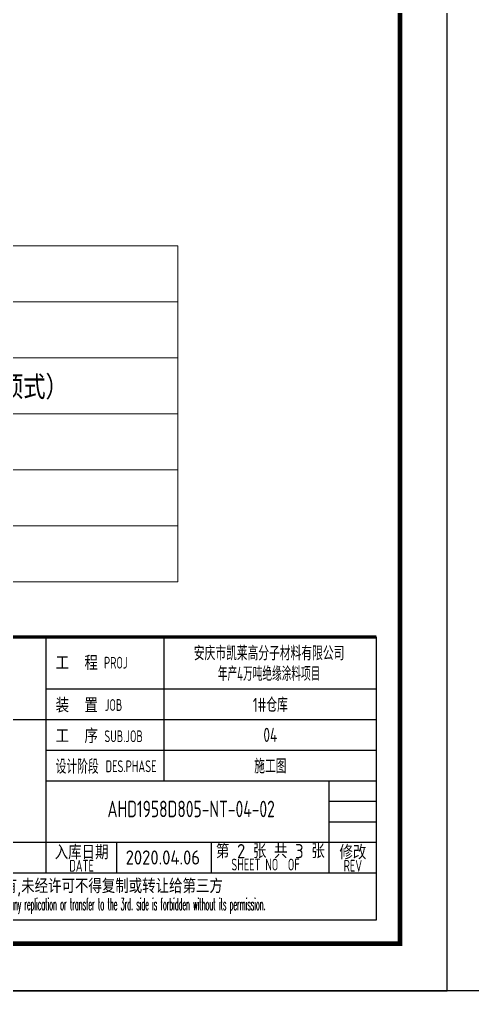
# Model space of a CAD drawing. Extents: x 4689302 to 7068445, y -422737 to 2032183.
# Drawn here: x 4739649 to 4749235, y -363812 to -342754 of the extents above; entities that cross this region are included whole.
import ezdxf
from ezdxf.enums import TextEntityAlignment as Align

# ---------------------------------------------------------------- set-up
doc = ezdxf.new("R2010")
doc.units = 0
doc.header["$LTSCALE"] = 1000
doc.header["$MEASUREMENT"] = 0
doc.layers.get('0').update_dxf_attribs({"linetype": 'CONTINUOUS'})
for name, color, linetype in [('PUB_TEXT', 7, 'CONTINUOUS'), ('PUB_TITLE', 4, 'CONTINUOUS'), ('TH_TITLE', 7, 'CONTINUOUS')]:
    doc.layers.add(name, color=color, linetype=linetype)
doc.styles.add('AHD_TQ', font='sceie.shx', dxfattribs={"bigfont": 'sceic.shx'})
doc.styles.add('ECEC_TQ', font='txt_l.shx', dxfattribs={"bigfont": 'hztxt_l.shx'})
doc.styles.add('sceie', font='SCEIE', dxfattribs={"width": 0.75, "bigfont": 'SCEIC'})
doc.styles.get("Standard").update_dxf_attribs({"font": 'SCEIE', "bigfont": 'SCEIC'})

msp = doc.modelspace()

# ---------------------------------------------------------------- linework, layer by layer
for p, q in [((4740207.2, -360837.3), (4740207.2, -355837.3)), ((4742707.2, -358887.3), (4742707.2, -355837.3)), ((4747207.2, -361837.3), (4747207.2, -355837.3)), ((4740207.2, -356937.3), (4747207.2, -356937.3)), ((4729207.2, -357587.3), (4740207.2, -357587.3)), ((4740207.2, -357587.3), (4747207.2, -357587.3)), ((4740207.2, -358237.3), (4747207.2, -358237.3)), ((4740207.2, -358887.3), (4747207.2, -358887.3)), ((4746207.2, -360837.3), (4746207.2, -358887.3)), ((4746207.2, -359320.7), (4747207.2, -359320.7)), ((4746207.2, -359754), (4747207.2, -359754)), ((4734707.2, -360187.3), (4747207.2, -360187.3)), ((4741707.2, -360837.3), (4741707.2, -360187.3)), ((4743707.2, -360837.3), (4743707.2, -360187.3)), ((4729207.2, -360837.3), (4747207.2, -360837.3)), ((4729207.2, -361837.3), (4747207.2, -361837.3))]:
    msp.add_line(p, q)
at = {"const_width": 70}
msp.add_lwpolyline([(4747207.2, -355837.3), (4729207.2, -355837.3)], dxfattribs=at)
at = {"layer": 'PUB_TEXT', "lineweight": 0}
for p, q in [((4721494.8, -347546.3), (4742994.6, -347546.3)), ((4742994.6, -347546.3), (4742994.6, -354665.8)), ((4721494.8, -348732.9), (4742994.6, -348732.9)), ((4721494.8, -349919.4), (4742994.6, -349919.4)), ((4721494.8, -351106), (4742994.6, -351106)), ((4721494.8, -352292.6), (4742994.6, -352292.6)), ((4721494.8, -353479.2), (4742994.6, -353479.2)), ((4721494.8, -354665.8), (4742994.6, -354665.8))]:
    msp.add_line(p, q, dxfattribs=at)
at = {"layer": 'PUB_TITLE', "color": 4}
msp.add_lwpolyline([(4689307.2, -422737.3), (4773407.2, -422737.3), (4773407.2, -363337.3), (4689307.2, -363337.3)], close=True, dxfattribs=at)
at = {"layer": 'TH_TITLE'}
msp.add_lwpolyline([(4689307.2, -363337.3), (4748707.2, -363337.3), (4748707.2, -321337.3), (4689307.2, -321337.3)], close=True, dxfattribs=at)
at = {"layer": 'TH_TITLE', "const_width": 100}
msp.add_lwpolyline([(4691807.2, -362337.3), (4747707.2, -362337.3), (4747707.2, -322337.3), (4691807.2, -322337.3)], close=True, dxfattribs=at)
at = {"layer": 'TH_TITLE', "const_width": 80}
msp.add_lwpolyline([(4747707.2, -362337.3), (4747707.2, -322337.3)], dxfattribs=at)

# ---------------------------------------------------------------- texts
for s, height, style, width, p in [('安庆市凯莱高分子材料有限公司', 300, 'sceie', 0.8, (4744930.9, -356167.2)), ('年产4万吨绝缘涂料项目', 300, 'sceie', 0.65, (4744930.9, -356602.2)), ('1#仓库', 300, 'sceie', 0.8, (4744957.2, -357262.3)), ('04', 300, 'sceie', 0.8, (4744957.2, -357912.3)), ('施工图', 300, 'sceie', 0.8, (4744957.2, -358562.3)), ('DATE', 250, 'AHD_TQ', 0.75, (4740957.2, -360687.3)), ('SHEET NO  OF  ', 250, 'AHD_TQ', 0.75, (4744957.2, -360662.3)), ('REV', 250, 'AHD_TQ', 0.75, (4746707.2, -360687.3)), ('The proprietary right of this document belongs to Anhui Huadong Chemical And Medical Engineering  Co.,Ltd.  and any replication or transfer to the 3rd. side is forbidden without its permission. ', 250, 'ECEC_TQ', 0.4, (4738207.2, -361537.3))]:
    msp.add_text(s, height=height, dxfattribs=dict(style=style, width=width)).set_placement(p, align=Align.MIDDLE)
at = {"style": 'AHD_TQ'}
for s, p in [('工  程 ', (4740407.2, -356537.3)), ('装  置 ', (4740407.2, -357437.3)), ('工  序 ', (4740407.2, -358087.3))]:
    msp.add_text(s, height=300, dxfattribs=at).set_placement(p)
for s, height, width, p in [('PROJ', 250, 0.75, (4741431.6, -356507.9)), ('JOB', 250, 0.75, (4741449.6, -357404.5)), ('SUB.JOB', 250, 0.75, (4741438, -358067.2)), ('设计阶段', 300, 0.8, (4740407.2, -358737.3)), ('DES.PHASE', 250, 0.75, (4741465.3, -358704))]:
    msp.add_text(s, height=height, dxfattribs=dict(at, width=width)).set_placement(p)
for s, p in [('入库日期', (4740957.2, -360387.3)), ('第 2 张 共 3 张', (4744957.2, -360362.3)), ('修改', (4746707.2, -360387.3)), ('本文件专有权属安徽华东化工医药工程有限责任公司所有,未经许可不得复制或转让给第三方', (4738207.2, -361137.3))]:
    msp.add_text(s, height=300, dxfattribs=at).set_placement(p, align=Align.MIDDLE)
at = {"style": 'sceie', "width": 0.8}
msp.add_attdef('AHD1958D805-NT-04-02', text='200320-02-040', height=350, dxfattribs=at).set_placement((4743278, -359483.6), align=Align.MIDDLE)
at = {"style": 'AHD_TQ'}
msp.add_attdef('2020.04.06', text='0', height=300, dxfattribs=at).set_placement((4742679.3, -360512.3), align=Align.MIDDLE)
at = {"layer": 'PUB_TEXT', "lineweight": 0}
msp.add_text('卫生间通风器安装图（壁挂式、吊顶式）', height=500, dxfattribs=at).set_placement((4732119.1, -350796.1))

doc.saveas('drawing.dxf')
